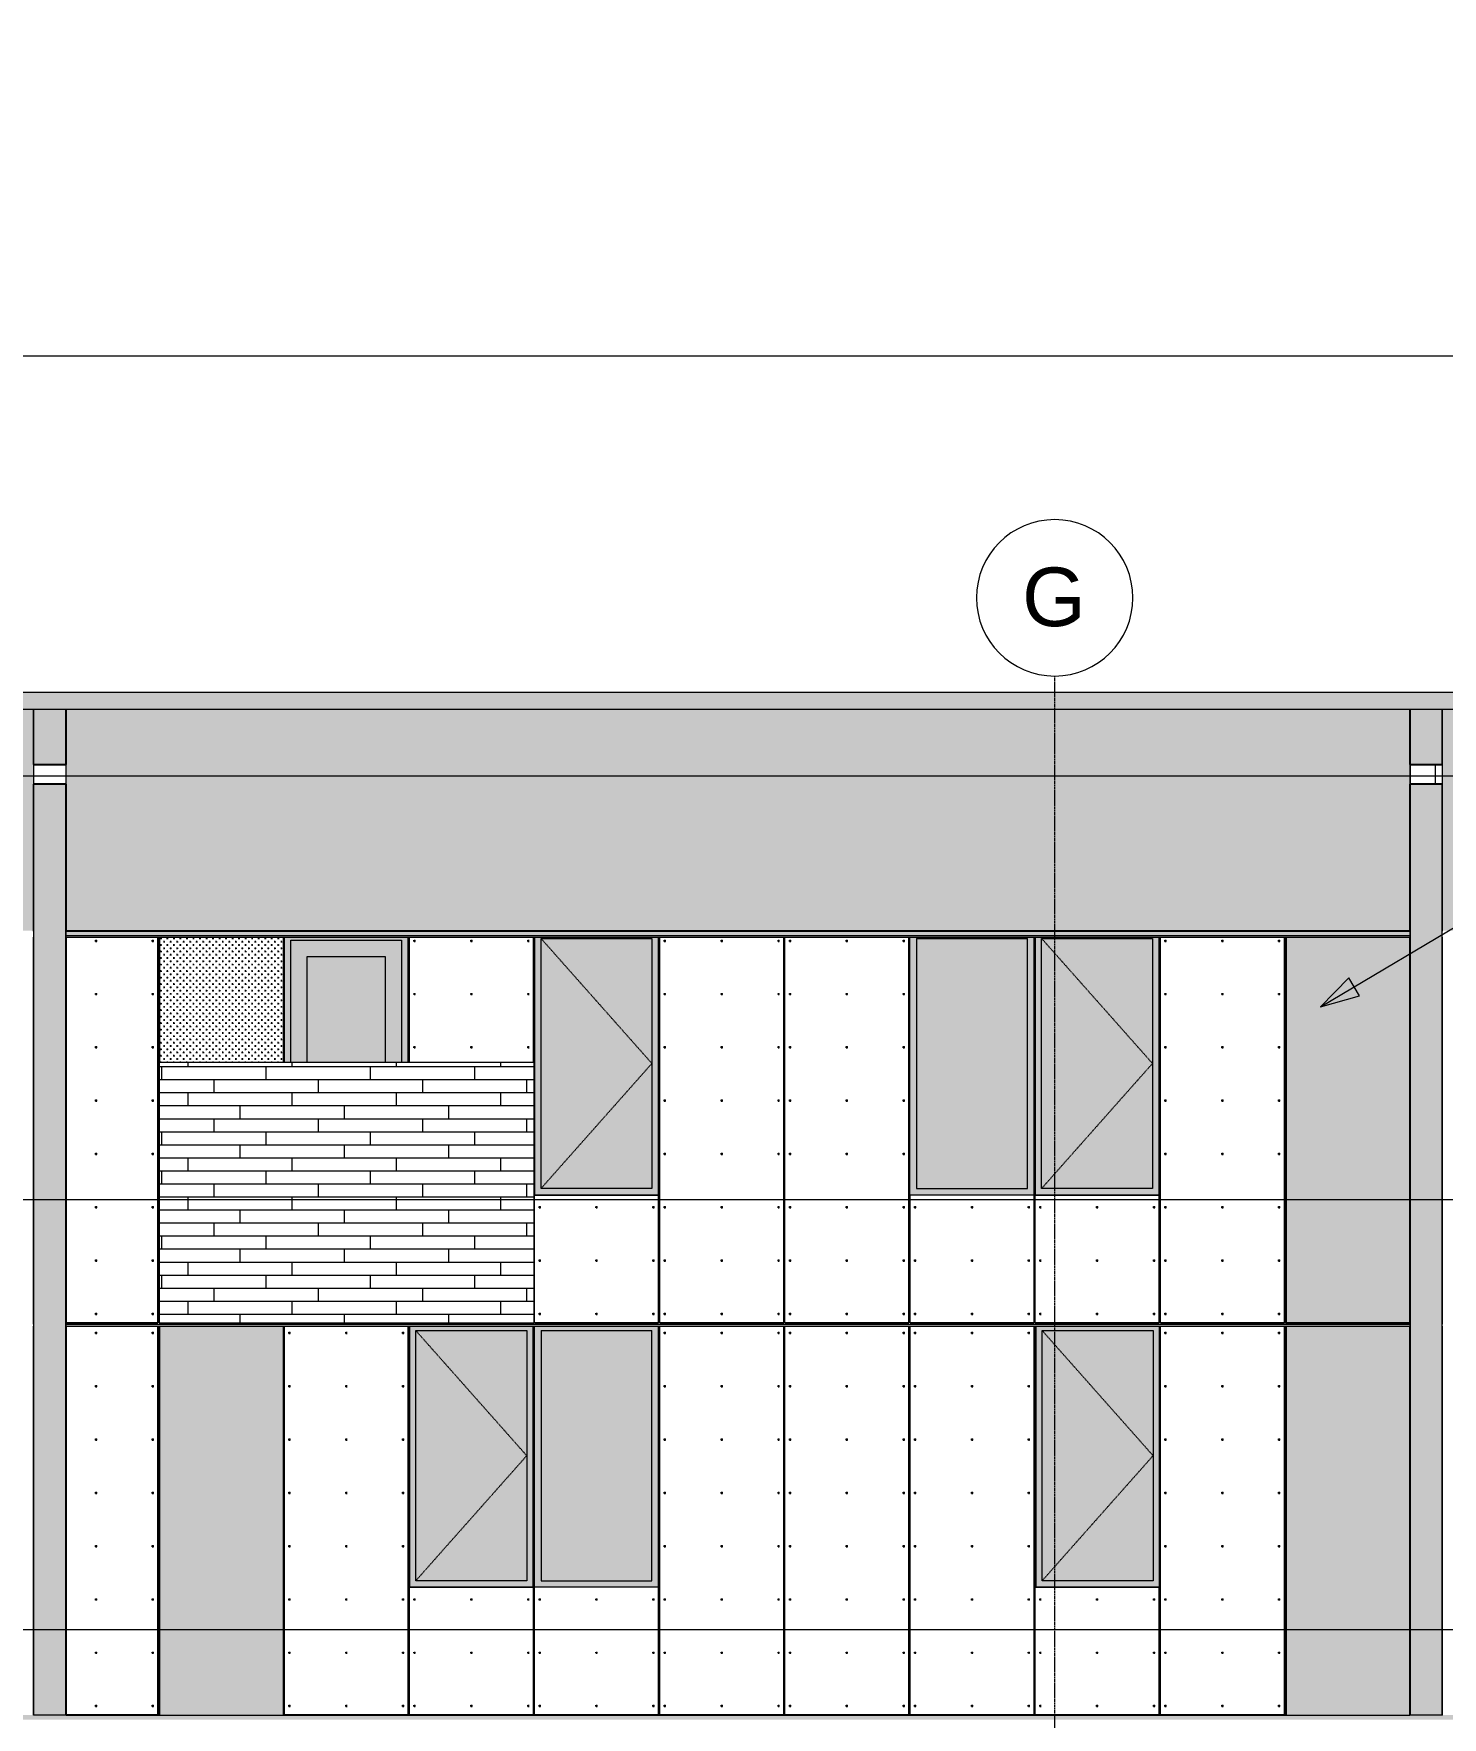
# Model space of a CAD drawing. Header units: inches. Extents: x 1750 to 8392, y -264 to 660.
# Drawn here: x 6224 to 6657, y 109 to 626 of the extents above; entities that cross this region are included whole.
import ezdxf

# ---------------------------------------------------------------- set-up
doc = ezdxf.new("R2010")
doc.units = ezdxf.units.IN
doc.header["$MEASUREMENT"] = 0
for name, pattern in [('Aligning Line 1_8_', [0.25, 0.125, -0.125]), ('Dash', [0.25, 0.125, -0.125]), ('Grid Line 1_2_', [0.875, 0.5, -0.125, 0.125, -0.125])]:
    doc.linetypes.add(name, pattern=pattern)
for name, color, linetype, lineweight in [('0-4', 50, 'Continuous', 5), ('A-CLNG-1', 13, 'Continuous', 5), ('A-CLNG-2', 13, 'Continuous', 9), ('A-FLOR-LEVL-1', 51, 'Grid Line 1_2_', 9), ('A-GENM', 5, 'Continuous', 9), ('A-GLAZ-1', 151, 'Continuous', 9), ('A-GLAZ-HDLN', 1, 'Dash', 13), ('A-ROOF-1', 132, 'Continuous', 9), ('A-WALL-2', 113, 'Continuous', 9), ('A-WALL-PATT-1', 111, 'Continuous', 9), ('G-ANNO-SYMB', 111, 'Aligning Line 1_8_', 9), ('G-ANNO-SYMB-1', 147, 'Aligning Line 1_8_', 9), ('G-ANNO-TEXT', 231, 'Continuous', 9), ('S-GRID-1', 1, 'Grid Line 1_2_', 9), ('S-GRID-IDEN', 1, 'Continuous', 9)]:
    doc.layers.add(name, color=color, linetype=linetype, lineweight=lineweight)
doc.styles.add('Arial_1', font='arial.ttf', dxfattribs={"height": 18})
pattern_1 = [(0, (6375.7646, 268.8), (0, 4), []), (90, (6375.765, 268.8), (-8, 8), [4, -28]), (90, (6391.765, 272.8), (-8, 8), [4, -28])]

# ---------------------------------------------------------------- blocks, each defined once
blk = doc.blocks.new('CTR - 1st Phase - Common Walls_rvt-2-BUILDING ELEVATION - NORTH')
at = {"layer": 'A-FLOR-LEVL-1'}
for p, q in [((-12376.81, 398), (-9659.78, 398)), ((-12376.81, 268), (-9659.78, 268)), ((-12376.81, 136), (-9659.78, 136))]:
    blk.add_line(p, q, dxfattribs=at)
at = {"layer": 'G-ANNO-SYMB-1'}
for p in [(-12280.07, 526.95), (-12280.04, 526.95)]:
    blk.add_line(p, (-9756.5, 526.95), dxfattribs=at)
blk = doc.blocks.new('CTR - 1st Phase -Stairs _ Elevators_rvt-2-BUILDING ELEVATION - NORTH')
at = {"layer": 'A-FLOR-LEVL-1'}
for p, q in [((-12376.81, 398), (-9659.78, 398)), ((-12376.81, 268), (-9659.78, 268)), ((-12376.81, 136), (-9659.78, 136))]:
    blk.add_line(p, q, dxfattribs=at)
at = {"layer": 'G-ANNO-SYMB-1'}
blk.add_line((-12280.07, 526.95), (-9756.5, 526.95), dxfattribs=at)
blk = doc.blocks.new('Basic Wall _ EXT - FIBER CEMENT - LARGE - ___-2505168-BUILDING ELEVATION - NORTH')
at = {"layer": 'A-WALL-2'}
blk.add_hatch(color=256, dxfattribs=at).paths.add_polyline_path([(-10702.84, 229.15), (-10358.19, 229.15), (-10358.19, 229.73), (-10770.53, 229.72), (-10770.53, 229.15), (-10703.52, 229.15)], flags=0)
for p, q in [((-10770.53, 229.15), (-10770.53, 229.73)), ((-10770.53, 229.73), (-10358.19, 229.73)), ((-10770.53, 229.15), (-10358.19, 229.15)), ((-10358.19, 229.73), (-10358.19, 229.15))]:
    blk.add_line(p, q, dxfattribs=at)
blk = doc.blocks.new('Basic Wall _ EXT - FIBER CEMENT - LARGE - ___-2162461-BUILDING ELEVATION - NORTH')
at = {"layer": 'A-WALL-2'}
for points in [[(-10770.21, 349.02), (-10358.19, 349.02), (-10358.19, 350.35), (-10770.53, 350.35), (-10770.53, 349.02)], [(-10358.19, 348.68), (-10358.19, 348.68), (-10358.19, 349.02), (-10770.53, 349.02), (-10770.53, 348.68), (-10358.8, 348.68)], [(-10770.1, 348.55), (-10358.19, 348.59), (-10358.19, 348.68), (-10770.53, 348.64), (-10770.53, 348.55)]]:
    blk.add_hatch(color=256, dxfattribs=at).paths.add_polyline_path(points, flags=0)
for p, q in [((-10770.53, 349.02), (-10770.53, 350.35)), ((-10770.53, 350.35), (-10358.19, 350.35)), ((-10770.53, 348.68), (-10770.53, 349.02)), ((-10770.53, 349.02), (-10358.19, 349.02)), ((-10770.53, 348.55), (-10770.53, 348.68)), ((-10770.53, 348.53), (-10770.53, 348.55)), ((-10770.53, 348.51), (-10770.53, 348.53)), ((-10770.53, 348.51), (-10358.19, 348.51)), ((-10358.19, 350.35), (-10358.19, 349.02)), ((-10358.19, 349.02), (-10358.19, 348.68)), ((-10358.19, 348.68), (-10358.19, 348.55)), ((-10358.19, 348.55), (-10358.19, 348.53)), ((-10358.19, 348.53), (-10358.19, 348.51))]:
    blk.add_line(p, q, dxfattribs=at)
blk = doc.blocks.new('Basic Wall _ EXT - FIBER CEMENT - SMALL - ___-2145935-BUILDING ELEVATION - NORTH')
at = {"layer": 'A-WALL-2'}
blk.add_hatch(color=256, dxfattribs=at).paths.add_polyline_path([(-12112.49, 418.54), (-9973.63, 418.54), (-9973.63, 423.66), (-12125.15, 423.66), (-12125.15, 418.54), (-12117.42, 418.54)], flags=0)
for p, q in [((-12125.15, 423.66), (-9973.63, 423.66)), ((-12125.15, 418.54), (-9973.63, 418.54))]:
    blk.add_line(p, q, dxfattribs=at)
blk = doc.blocks.new('_THE_ WINDOW _ DOOR - Door - 3rd floors-2480467-BUILDING ELEVATION - NORTH')
at = {"layer": 'A-GLAZ-1'}
for points in [[(-10703.6, 310), (-10701.6, 310), (-10701.6, 347.62), (-10667.58, 347.62), (-10667.58, 310), (-10665.58, 310), (-10665.58, 348.51), (-10703.6, 348.51), (-10703.6, 343.62)], [(-10699.02, 310), (-10696.6, 310), (-10696.6, 342.62), (-10672.58, 342.62), (-10672.58, 310), (-10667.58, 310), (-10667.58, 347.62), (-10701.6, 347.62), (-10701.6, 310)], [(-10672.58, 310), (-10672.58, 342.62), (-10696.6, 342.62), (-10696.6, 310)]]:
    blk.add_hatch(color=256, dxfattribs=at).paths.add_polyline_path(points, flags=0)
for p, q in [((-10703.6, 348.52), (-10703.6, 310)), ((-10701.6, 310), (-10701.6, 347.62)), ((-10701.6, 347.62), (-10667.58, 347.62)), ((-10667.58, 347.62), (-10667.58, 310)), ((-10665.58, 310), (-10665.58, 348.52)), ((-10696.6, 310), (-10696.6, 342.62)), ((-10696.6, 342.62), (-10672.58, 342.62)), ((-10672.58, 342.62), (-10672.58, 310))]:
    blk.add_line(p, q, dxfattribs=at)
blk = doc.blocks.new('Perforated Panel at Magic-Pak - hvac panel - 3rd floor-2505075-BUILDING ELEVATION - NORTH')
at = {"layer": 'A-GLAZ-1'}
h = blk.add_hatch(dxfattribs=at)
h.set_pattern_fill('FP_48', color=256, style=0, pattern_type=2)
h.set_pattern_definition([(0, (-10377.202, 290.125), (1, 1), [0.5, -1.5]), (90, (-10376.952, 289.875), (-1, 1), [0.5, -1.5])])
h.paths.add_polyline_path([(-10387.39, 230.12), (-10358.19, 230.12), (-10358.19, 348.51), (-10396.21, 348.51), (-10396.21, 230.12)], flags=0)
for p, q in [((-10396.21, 348.52), (-10396.21, 230.12)), ((-10358.19, 230.12), (-10358.19, 348.52)), ((-10396.21, 230.12), (-10358.19, 230.12))]:
    blk.add_line(p, q, dxfattribs=at)
blk = doc.blocks.new('_THE_ WINDOW _ DOOR - Window - 3rd Floor-V29-BUILDING ELEVATION - NORTH')
at = {"layer": 'A-GLAZ-1'}
h = blk.add_hatch(color=256, dxfattribs=at)
h.paths.add_polyline_path([(-11394.8, 269.37), (-11356.78, 269.37), (-11356.78, 348.51), (-11394.8, 348.51), (-11394.8, 274.85)], flags=0)
h.paths.add_polyline_path([(-11358.78, 271.37), (-11392.8, 271.37), (-11392.8, 348.12), (-11358.78, 348.12), (-11358.78, 274.85)], flags=0)
blk.add_hatch(color=256, dxfattribs=at).paths.add_polyline_path([(-11392.8, 271.37), (-11358.78, 271.37), (-11358.78, 348.12), (-11392.8, 348.12), (-11392.8, 274.85)], flags=0)
for p, q in [((-11394.8, 348.52), (-11394.8, 269.37)), ((-11392.8, 271.37), (-11392.8, 348.12)), ((-11392.8, 348.12), (-11358.78, 348.12)), ((-11358.78, 348.12), (-11358.78, 271.37)), ((-11356.78, 269.37), (-11356.78, 348.52)), ((-11394.8, 269.37), (-11356.78, 269.37)), ((-11358.78, 271.37), (-11392.8, 271.37))]:
    blk.add_line(p, q, dxfattribs=at)
at = {"layer": 'A-GLAZ-HDLN'}
for p, q in [((-11358.78, 309.75), (-11392.8, 348.12)), ((-11392.8, 271.37), (-11358.78, 309.75))]:
    blk.add_line(p, q, dxfattribs=at)
blk = doc.blocks.new('Perforated Panel at Magic-Pak - hvac panel - 2nd floor-2505076-BUILDING ELEVATION - NORTH')
at = {"layer": 'A-GLAZ-1'}
h = blk.add_hatch(dxfattribs=at)
h.set_pattern_fill('FP_49', color=256, style=0, pattern_type=2)
h.set_pattern_definition([(0, (-11721.389, 169.75), (1, 1), [0.5, -1.5]), (90, (-11721.139, 169.5), (-1, 1), [0.5, -1.5])])
h.paths.add_polyline_path([(-11702.38, 109.75), (-11702.38, 229.15), (-11740.4, 229.15), (-11740.4, 109.75), (-11728.04, 109.75)], flags=0)
for p, q in [((-11740.4, 229.15), (-11740.4, 109.75)), ((-11702.38, 109.75), (-11702.38, 229.15)), ((-11740.4, 109.75), (-11702.38, 109.75))]:
    blk.add_line(p, q, dxfattribs=at)
blk = doc.blocks.new('_THE_ WINDOW _ DOOR - Window - 3rd Floor - Fixed-V34-BUILDING ELEVATION - NORTH')
at = {"layer": 'A-GLAZ-1'}
h = blk.add_hatch(color=256, dxfattribs=at)
h.paths.add_polyline_path([(-10509.6, 269.37), (-10473.58, 269.37), (-10473.58, 348.51), (-10511.6, 348.51), (-10511.6, 269.37)], flags=0)
h.paths.add_polyline_path([(-10475.58, 271.37), (-10509.6, 271.37), (-10509.6, 348.12), (-10475.58, 348.12), (-10475.58, 274.85)], flags=0)
blk.add_hatch(color=256, dxfattribs=at).paths.add_polyline_path([(-10507.71, 271.37), (-10475.58, 271.37), (-10475.58, 348.12), (-10509.6, 348.12), (-10509.6, 271.37)], flags=0)
for p, q in [((-10511.6, 269.37), (-10511.6, 348.53)), ((-10509.6, 348.12), (-10509.6, 271.37)), ((-10509.6, 348.12), (-10475.58, 348.12)), ((-10475.58, 271.37), (-10475.58, 348.12)), ((-10473.58, 348.52), (-10473.58, 269.37)), ((-10473.58, 269.37), (-10511.6, 269.37)), ((-10509.6, 271.37), (-10475.58, 271.37))]:
    blk.add_line(p, q, dxfattribs=at)
blk = doc.blocks.new('_THE_ WINDOW _ DOOR - Window - 2nd Floor - Fixed-2480469-BUILDING ELEVATION - NORTH')
at = {"layer": 'A-GLAZ-1'}
h = blk.add_hatch(color=256, dxfattribs=at)
h.paths.add_polyline_path([(-12086, 149), (-12047.98, 149), (-12047.98, 229.15), (-12086, 229.15), (-12086, 160.23)], flags=0)
h.paths.add_polyline_path([(-12049.98, 151), (-12084, 151), (-12084, 227.75), (-12049.98, 227.75), (-12049.98, 154.49)], flags=0)
blk.add_hatch(color=256, dxfattribs=at).paths.add_polyline_path([(-12082.92, 151), (-12049.98, 151), (-12049.98, 227.75), (-12084, 227.75), (-12084, 151)], flags=0)
for p, q in [((-12086, 149), (-12086, 229.15)), ((-12084, 227.75), (-12084, 151)), ((-12084, 227.75), (-12049.98, 227.75)), ((-12049.98, 151), (-12049.98, 227.75)), ((-12047.98, 229.15), (-12047.98, 149)), ((-12084, 151), (-12049.98, 151)), ((-12047.98, 149), (-12086, 149))]:
    blk.add_line(p, q, dxfattribs=at)
blk = doc.blocks.new('_THE_ WINDOW _ DOOR - Window - 2nd Floor-2480464-BUILDING ELEVATION - NORTH')
at = {"layer": 'A-GLAZ-1'}
h = blk.add_hatch(color=256, dxfattribs=at)
h.paths.add_polyline_path([(-11817.01, 149), (-11778.99, 149), (-11778.99, 229.15), (-11817.01, 229.15), (-11817.01, 154.49)], flags=0)
h.paths.add_polyline_path([(-11806.9, 151), (-11815.01, 151), (-11815.01, 227.75), (-11780.99, 227.75), (-11780.99, 151), (-11797.04, 151)], flags=0)
blk.add_hatch(color=256, dxfattribs=at).paths.add_polyline_path([(-11815.01, 151), (-11780.99, 151.03), (-11780.99, 227.75), (-11815.01, 227.75), (-11815.01, 154.49)], flags=0)
for p, q in [((-11817.01, 229.15), (-11817.01, 149)), ((-11815.01, 151), (-11815.01, 227.75)), ((-11815.01, 227.75), (-11780.99, 227.75)), ((-11780.99, 227.75), (-11780.99, 151)), ((-11778.99, 149), (-11778.99, 229.15)), ((-11780.99, 151), (-11815.01, 151)), ((-11817.01, 149), (-11778.99, 149))]:
    blk.add_line(p, q, dxfattribs=at)
at = {"layer": 'A-GLAZ-HDLN'}
for p, q in [((-11780.99, 189.37), (-11815.01, 227.75)), ((-11815.01, 151), (-11780.99, 189.37))]:
    blk.add_line(p, q, dxfattribs=at)
blk = doc.blocks.new('_THE_ WINDOW _ DOOR - Window - 3rd Floor-V33-BUILDING ELEVATION - NORTH')
at = {"layer": 'A-GLAZ-1'}
h = blk.add_hatch(color=256, dxfattribs=at)
h.paths.add_polyline_path([(-11932.21, 269.37), (-11894.19, 269.37), (-11894.19, 348.51), (-11932.21, 348.51), (-11932.21, 274.85)], flags=0)
h.paths.add_polyline_path([(-11896.19, 271.37), (-11930.21, 271.37), (-11930.21, 348.12), (-11896.19, 348.12), (-11896.19, 274.85)], flags=0)
blk.add_hatch(color=256, dxfattribs=at).paths.add_polyline_path([(-11930.21, 271.37), (-11896.19, 271.37), (-11896.19, 348.12), (-11930.21, 348.12), (-11930.21, 274.85)], flags=0)
for p, q in [((-11932.21, 348.53), (-11932.21, 269.37)), ((-11930.21, 271.37), (-11930.21, 348.12)), ((-11930.21, 348.12), (-11896.19, 348.12)), ((-11896.19, 348.12), (-11896.19, 271.37)), ((-11894.19, 269.37), (-11894.19, 348.53)), ((-11932.21, 269.37), (-11894.19, 269.37)), ((-11896.19, 271.37), (-11930.21, 271.37))]:
    blk.add_line(p, q, dxfattribs=at)
at = {"layer": 'A-GLAZ-HDLN'}
for p, q in [((-11896.19, 309.75), (-11930.21, 348.12)), ((-11930.21, 271.37), (-11896.19, 309.75))]:
    blk.add_line(p, q, dxfattribs=at)
blk = doc.blocks.new('Perforated Panel at Magic-Pak - hvac panel - 3rd floor-V45-BUILDING ELEVATION - NORTH')
at = {"layer": 'A-GLAZ-1'}
h = blk.add_hatch(dxfattribs=at)
h.set_pattern_fill('FP_68', color=256, style=0, pattern_type=2)
h.set_pattern_definition([(0, (-10722.802, 290.125), (1, 1), [0.5, -1.5]), (90, (-10722.552, 289.875), (-1, 1), [0.5, -1.5])])
h.paths.add_polyline_path([(-10741.81, 310), (-10703.79, 310), (-10703.79, 348.51), (-10741.81, 348.51), (-10741.81, 343.62)], flags=0)
for p, q in [((-10741.81, 348.52), (-10741.81, 310)), ((-10703.79, 310), (-10703.79, 348.52))]:
    blk.add_line(p, q, dxfattribs=at)
blk = doc.blocks.new('Family1 - SCUPPER-2154893-BUILDING ELEVATION - NORTH')
at = {"layer": 'A-GENM'}
for points in [[(-11673.98, 401.5), (-11673.85, 401.5), (-11673.85, 418.54), (-11673.98, 418.54), (-11673.98, 402.6)], [(-11664.1, 401.5), (-11664.1, 418.54), (-11673.85, 418.54), (-11673.85, 401.5)], [(-11663.98, 401.5), (-11663.98, 418.54), (-11664.1, 418.54), (-11664.1, 401.5)], [(-11673.85, 109.75), (-11673.85, 395.5), (-11673.98, 395.5), (-11673.98, 109.75)], [(-11673.85, 109.87), (-11664.1, 109.88), (-11664.1, 395.5), (-11673.85, 395.5), (-11673.85, 110)], [(-11664.1, 109.75), (-11663.98, 109.76), (-11663.98, 395.5), (-11664.1, 395.5), (-11664.1, 109.76)]]:
    blk.add_hatch(color=256, dxfattribs=at).paths.add_polyline_path(points, flags=0)
h = blk.add_hatch(color=256, dxfattribs=at)
h.paths.add_polyline_path([(-11664.1, 395.5), (-11663.98, 395.5), (-11663.98, 401.5), (-11673.98, 401.5), (-11673.98, 395.5), (-11673.85, 395.5)], flags=0)
h.paths.add_polyline_path([(-11673.85, 395.62), (-11673.85, 401.37), (-11664.1, 401.37), (-11664.1, 395.62)], flags=0)
for p, q in [((-11673.98, 401.5), (-11673.98, 418.54)), ((-11673.85, 401.5), (-11673.85, 418.54)), ((-11664.1, 401.5), (-11664.1, 418.54)), ((-11663.98, 401.5), (-11663.98, 418.54)), ((-11663.98, 401.5), (-11673.98, 401.5)), ((-11673.98, 401.5), (-11673.98, 395.5)), ((-11673.85, 395.62), (-11673.85, 401.37)), ((-11673.85, 401.37), (-11664.1, 401.37)), ((-11664.1, 401.37), (-11664.1, 395.62)), ((-11663.98, 395.5), (-11663.98, 401.5)), ((-11673.98, 350.35), (-11673.98, 395.5)), ((-11673.98, 395.5), (-11663.98, 395.5)), ((-11664.1, 395.62), (-11673.85, 395.62)), ((-11673.85, 109.75), (-11673.85, 395.5)), ((-11664.1, 109.75), (-11664.1, 395.5)), ((-11663.98, 350.35), (-11663.98, 395.5)), ((-11673.98, 229.73), (-11673.98, 348.52)), ((-11663.98, 229.73), (-11663.98, 348.52)), ((-11673.98, 109.75), (-11673.98, 229.15)), ((-11663.98, 109.75), (-11663.98, 229.15)), ((-11673.85, 109.75), (-11673.98, 109.75)), ((-11663.98, 109.75), (-11664.1, 109.75))]:
    blk.add_line(p, q, dxfattribs=at)
blk = doc.blocks.new('Grid - Grid Head - Circle-50561-BUILDING ELEVATION - NORTH')
at = {"layer": 'S-GRID-IDEN'}
for start, end in [(0, 180), (180, 360)]:
    blk.add_arc((-11847.19, 475.86), 24, start, end, dxfattribs=at)

msp = doc.modelspace()

# ---------------------------------------------------------------- hatches: boundary and pattern name
at = {"layer": 'A-CLNG-1'}
msp.add_hatch(color=256, dxfattribs=at).paths.add_polyline_path([(7011.7967, 108.375), (7024.4392, 108.375), (7024.4392, 109.75), (6656.5642, 109.75), (6656.5642, 109.875), (6646.8142, 109.875), (6646.8142, 109.75), (6646.6892, 109.75), (6646.6884, 109.75), (6234.2267, 109.75), (6234.2267, 109.875), (6224.4767, 109.8527), (6224.4767, 109.75), (5916.7767, 109.75), (5916.7767, 109.875), (5907.0267, 109.8321), (5907.0267, 109.75), (5571.2392, 109.75), (5571.2392, 108.375), (6995.7892, 108.375)], flags=0)
at = {"layer": 'A-WALL-PATT-1'}
h = msp.add_hatch(dxfattribs=at)
h.set_pattern_fill('FP_39', color=256, style=0, pattern_type=2)
h.set_pattern_definition([(0, (7032.27, -119.146), (-38.4, 76.8), [0.392, -38.007]), (0, (7032.27, -118.754), (-38.4, 76.8), [0.392, -38.007]), (0, (7032.27, -109.546), (-38.4, 76.8), [0.392, -38.007]), (0, (7032.27, -109.154), (-38.4, 76.8), [0.392, -38.007]), (0, (7032.27, -99.946), (-38.4, 76.8), [0.392, -38.007]), (0, (7032.27, -99.554), (-38.4, 76.8), [0.392, -38.007]), (0, (7032.27, -90.346), (-38.4, 76.8), [0.392, -38.007]), (0, (7032.27, -89.954), (-38.4, 76.8), [0.392, -38.007]), (0, (7032.27, -80.746), (-38.4, 76.8), [0.392, -38.007]), (0, (7032.27, -80.354), (-38.4, 76.8), [0.392, -38.007]), (0, (7032.27, -71.146), (-38.4, 76.8), [0.392, -38.007]), (0, (7032.27, -70.754), (-38.4, 76.8), [0.392, -38.007]), (0, (7032.27, -61.546), (-38.4, 76.8), [0.392, -38.007]), (0, (7032.27, -61.154), (-38.4, 76.8), [0.392, -38.007]), (0, (7032.27, -51.946), (-38.4, 76.8), [0.392, -38.007]), (0, (7032.27, -51.554), (-38.4, 76.8), [0.392, -38.007]), (0, (7067.17, -119.146), (-38.4, 76.8), [0.392, -38.007]), (0, (7067.17, -118.754), (-38.4, 76.8), [0.392, -38.007]), (0, (7067.17, -109.546), (-38.4, 76.8), [0.392, -38.007]), (0, (7067.17, -109.154), (-38.4, 76.8), [0.392, -38.007]), (0, (7067.17, -99.946), (-38.4, 76.8), [0.392, -38.007]), (0, (7067.17, -99.554), (-38.4, 76.8), [0.392, -38.007]), (0, (7067.17, -90.346), (-38.4, 76.8), [0.392, -38.007]), (0, (7067.17, -89.954), (-38.4, 76.8), [0.392, -38.007]), (0, (7067.17, -80.746), (-38.4, 76.8), [0.392, -38.007]), (0, (7067.17, -80.354), (-38.4, 76.8), [0.392, -38.007]), (0, (7067.17, -71.146), (-38.4, 76.8), [0.392, -38.007]), (0, (7067.17, -70.754), (-38.4, 76.8), [0.392, -38.007]), (0, (7067.17, -61.546), (-38.4, 76.8), [0.392, -38.007]), (0, (7067.17, -61.154), (-38.4, 76.8), [0.392, -38.007]), (0, (7067.17, -51.946), (-38.4, 76.8), [0.392, -38.007]), (0, (7067.17, -51.554), (-38.4, 76.8), [0.392, -38.007]), (90, (7030.527, -123.75), (-38.4, 2e-15), [76.8, 0, 0, 0]), (90, (7030.9, -123.75), (-38.4, 2e-15), [76.8, 0, 0, 0]), (90, (7032.268, -119.146), (-38.4, 2e-15), [0.392, -76.407]), (90, (7032.268, -109.546), (-38.4, 2e-15), [0.392, -76.407]), (90, (7032.268, -99.946), (-38.4, 2e-15), [0.392, -76.407]), (90, (7032.268, -90.346), (-38.4, 2e-15), [0.392, -76.407]), (90, (7032.268, -80.746), (-38.4, 2e-15), [0.392, -76.407]), (90, (7032.268, -71.146), (-38.4, 2e-15), [0.392, -76.407]), (90, (7032.268, -61.546), (-38.4, 2e-15), [0.392, -76.407]), (90, (7032.268, -51.946), (-38.4, 2e-15), [0.392, -76.407]), (90, (7032.66, -119.146), (-38.4, 2e-15), [0.392, -76.407]), (90, (7032.66, -109.546), (-38.4, 2e-15), [0.392, -76.407]), (90, (7032.66, -99.946), (-38.4, 2e-15), [0.392, -76.407]), (90, (7032.66, -90.346), (-38.4, 2e-15), [0.392, -76.407]), (90, (7032.66, -80.746), (-38.4, 2e-15), [0.392, -76.407]), (90, (7032.66, -71.146), (-38.4, 2e-15), [0.392, -76.407]), (90, (7032.66, -61.546), (-38.4, 2e-15), [0.392, -76.407]), (90, (7032.66, -51.946), (-38.4, 2e-15), [0.392, -76.407]), (90, (7067.168, -119.146), (-38.4, 2e-15), [0.392, -76.407]), (90, (7067.168, -109.546), (-38.4, 2e-15), [0.392, -76.407]), (90, (7067.168, -99.946), (-38.4, 2e-15), [0.392, -76.407]), (90, (7067.168, -90.346), (-38.4, 2e-15), [0.392, -76.407]), (90, (7067.168, -80.746), (-38.4, 2e-15), [0.392, -76.407]), (90, (7067.168, -71.146), (-38.4, 2e-15), [0.392, -76.407]), (90, (7067.168, -61.546), (-38.4, 2e-15), [0.392, -76.407]), (90, (7067.168, -51.946), (-38.4, 2e-15), [0.392, -76.407]), (90, (7067.56, -119.146), (-38.4, 2e-15), [0.392, -76.407]), (90, (7067.56, -109.546), (-38.4, 2e-15), [0.392, -76.407]), (90, (7067.56, -99.946), (-38.4, 2e-15), [0.392, -76.407]), (90, (7067.56, -90.346), (-38.4, 2e-15), [0.392, -76.407]), (90, (7067.56, -80.746), (-38.4, 2e-15), [0.392, -76.407]), (90, (7067.56, -71.146), (-38.4, 2e-15), [0.392, -76.407]), (90, (7067.56, -61.546), (-38.4, 2e-15), [0.392, -76.407]), (90, (7067.56, -51.946), (-38.4, 2e-15), [0.392, -76.407]), (180, (7068.93, -123.75), (-38.4, 76.8), [38.025, -0.375]), (180, (7068.93, -114.15), (-38.4, 76.8), [38.025, -0.375]), (180, (7068.93, -104.55), (-38.4, 76.8), [38.025, -0.375]), (180, (7068.93, -94.95), (-38.4, 76.8), [38.025, -0.375]), (180, (7068.93, -85.35), (-38.4, 76.8), [38.025, -0.375]), (180, (7068.93, -75.75), (-38.4, 76.8), [38.025, -0.375]), (180, (7068.93, -66.15), (-38.4, 76.8), [38.025, -0.375]), (180, (7068.93, -56.55), (-38.4, 76.8), [38.025, -0.375])])
h.paths.add_polyline_path([(4895.1642, 350.5), (5330.9017, 350.5), (5330.9017, 418.5388), (4895.1642, 418.5388), (4895.1642, 355.0791)], flags=0)
h.paths.add_polyline_path([(6538.6262, 350.5), (6646.6892, 350.5), (6646.6892, 418.5388), (6234.3517, 418.5388), (6234.3517, 350.5), (6499.1953, 350.5)], flags=0)
h.paths.add_polyline_path([(7024.6892, 350.5), (7024.6892, 418.5388), (6656.6892, 418.5388), (6656.6892, 350.5), (7011.7967, 350.5)], flags=0)
h.paths.add_polyline_path([(5340.9017, 350.5), (5648.4767, 350.5), (5648.4767, 418.5388), (5340.9017, 418.5388), (5340.9017, 366.5411)], flags=0)
h.paths.add_polyline_path([(6224.3517, 350.5), (6224.3517, 418.5388), (5916.9017, 418.5388), (5916.9017, 350.5), (6223.1792, 350.5)], flags=0)
h.paths.add_polyline_path([(5658.4767, 350.5), (5906.9017, 350.5), (5906.9017, 418.5388), (5658.4767, 418.5388), (5658.4767, 366.5411)], flags=0)
h = msp.add_hatch(dxfattribs=at)
h.set_pattern_fill('FP_41', color=256, style=0, pattern_type=2)
h.set_pattern_definition([(0, (6993.84, 112.3), (-38.4, 120.375), [0.392, -38.007]), (0, (6993.84, 112.7), (-38.4, 120.375), [0.392, -38.007]), (0, (6993.84, 128.66), (-38.4, 120.375), [0.392, -38.007]), (0, (6993.84, 129.05), (-38.4, 120.375), [0.392, -38.007]), (0, (6993.84, 145.02), (-38.4, 120.375), [0.392, -38.007]), (0, (6993.84, 145.41), (-38.4, 120.375), [0.392, -38.007]), (0, (6993.84, 161.38), (-38.4, 120.375), [0.392, -38.007]), (0, (6993.84, 161.77), (-38.4, 120.375), [0.392, -38.007]), (0, (6993.84, 177.73), (-38.4, 120.375), [0.392, -38.007]), (0, (6993.84, 178.12), (-38.4, 120.375), [0.392, -38.007]), (0, (6993.84, 194.09), (-38.4, 120.375), [0.392, -38.007]), (0, (6993.84, 194.48), (-38.4, 120.375), [0.392, -38.007]), (0, (6993.84, 210.45), (-38.4, 120.375), [0.392, -38.007]), (0, (6993.84, 210.84), (-38.4, 120.375), [0.392, -38.007]), (0, (6993.84, 226.8), (-38.4, 120.375), [0.392, -38.007]), (0, (6993.84, 227.2), (-38.4, 120.375), [0.392, -38.007]), (0, (7011.29, 112.3), (-38.4, 120.375), [0.392, -38.007]), (0, (7011.29, 112.7), (-38.4, 120.375), [0.392, -38.007]), (0, (7011.29, 128.66), (-38.4, 120.375), [0.392, -38.007]), (0, (7011.29, 129.05), (-38.4, 120.375), [0.392, -38.007]), (0, (7011.29, 145.02), (-38.4, 120.375), [0.392, -38.007]), (0, (7011.29, 145.41), (-38.4, 120.375), [0.392, -38.007]), (0, (7011.29, 161.38), (-38.4, 120.375), [0.392, -38.007]), (0, (7011.29, 161.77), (-38.4, 120.375), [0.392, -38.007]), (0, (7011.29, 177.73), (-38.4, 120.375), [0.392, -38.007]), (0, (7011.29, 178.12), (-38.4, 120.375), [0.392, -38.007]), (0, (7011.29, 194.09), (-38.4, 120.375), [0.392, -38.007]), (0, (7011.29, 194.48), (-38.4, 120.375), [0.392, -38.007]), (0, (7011.29, 210.45), (-38.4, 120.375), [0.392, -38.007]), (0, (7011.29, 210.84), (-38.4, 120.375), [0.392, -38.007]), (0, (7011.29, 226.8), (-38.4, 120.375), [0.392, -38.007]), (0, (7011.29, 227.2), (-38.4, 120.375), [0.392, -38.007]), (0, (7028.74, 112.3), (-38.4, 120.375), [0.392, -38.007]), (0, (7028.74, 112.7), (-38.4, 120.375), [0.392, -38.007]), (0, (7028.74, 128.66), (-38.4, 120.375), [0.392, -38.007]), (0, (7028.74, 129.05), (-38.4, 120.375), [0.392, -38.007]), (0, (7028.74, 145.02), (-38.4, 120.375), [0.392, -38.007]), (0, (7028.74, 145.41), (-38.4, 120.375), [0.392, -38.007]), (0, (7028.74, 161.38), (-38.4, 120.375), [0.392, -38.007]), (0, (7028.74, 161.77), (-38.4, 120.375), [0.392, -38.007]), (0, (7028.74, 177.73), (-38.4, 120.375), [0.392, -38.007]), (0, (7028.74, 178.12), (-38.4, 120.375), [0.392, -38.007]), (0, (7028.74, 194.09), (-38.4, 120.375), [0.392, -38.007]), (0, (7028.74, 194.48), (-38.4, 120.375), [0.392, -38.007]), (0, (7028.74, 210.45), (-38.4, 120.375), [0.392, -38.007]), (0, (7028.74, 210.84), (-38.4, 120.375), [0.392, -38.007]), (0, (7028.74, 226.8), (-38.4, 120.375), [0.392, -38.007]), (0, (7028.74, 227.2), (-38.4, 120.375), [0.392, -38.007]), (90, (6992.1, 109.75), (-38.4, 2e-15), [120, -0.375]), (90, (6992.477, 109.75), (-38.4, 2e-15), [120, -0.375]), (90, (6993.843, 112.304), (-38.4, 2e-15), [0.392, -119.982]), (90, (6993.843, 128.66), (-38.4, 2e-15), [0.392, -119.982]), (90, (6993.843, 145.018), (-38.4, 2e-15), [0.392, -119.982]), (90, (6993.843, 161.375), (-38.4, 2e-15), [0.392, -119.982]), (90, (6993.843, 177.732), (-38.4, 2e-15), [0.392, -119.982]), (90, (6993.843, 194.09), (-38.4, 2e-15), [0.392, -119.982]), (90, (6993.843, 210.447), (-38.4, 2e-15), [0.392, -119.982]), (90, (6993.843, 226.804), (-38.4, 2e-15), [0.392, -119.982]), (90, (6994.236, 112.304), (-38.4, 2e-15), [0.392, -119.982]), (90, (6994.236, 128.66), (-38.4, 2e-15), [0.392, -119.982]), (90, (6994.236, 145.018), (-38.4, 2e-15), [0.392, -119.982]), (90, (6994.236, 161.375), (-38.4, 2e-15), [0.392, -119.982]), (90, (6994.236, 177.732), (-38.4, 2e-15), [0.392, -119.982]), (90, (6994.236, 194.09), (-38.4, 2e-15), [0.392, -119.982]), (90, (6994.236, 210.447), (-38.4, 2e-15), [0.392, -119.982]), (90, (6994.236, 226.804), (-38.4, 2e-15), [0.392, -119.982]), (90, (7011.293, 112.304), (-38.4, 2e-15), [0.392, -119.982]), (90, (7011.293, 128.66), (-38.4, 2e-15), [0.392, -119.982]), (90, (7011.293, 145.018), (-38.4, 2e-15), [0.392, -119.982]), (90, (7011.293, 161.375), (-38.4, 2e-15), [0.392, -119.982]), (90, (7011.293, 177.732), (-38.4, 2e-15), [0.392, -119.982]), (90, (7011.293, 194.09), (-38.4, 2e-15), [0.392, -119.982]), (90, (7011.293, 210.447), (-38.4, 2e-15), [0.392, -119.982]), (90, (7011.293, 226.804), (-38.4, 2e-15), [0.392, -119.982]), (90, (7011.686, 112.304), (-38.4, 2e-15), [0.392, -119.982]), (90, (7011.686, 128.66), (-38.4, 2e-15), [0.392, -119.982]), (90, (7011.686, 145.018), (-38.4, 2e-15), [0.392, -119.982]), (90, (7011.686, 161.375), (-38.4, 2e-15), [0.392, -119.982]), (90, (7011.686, 177.732), (-38.4, 2e-15), [0.392, -119.982]), (90, (7011.686, 194.09), (-38.4, 2e-15), [0.392, -119.982]), (90, (7011.686, 210.447), (-38.4, 2e-15), [0.392, -119.982]), (90, (7011.686, 226.804), (-38.4, 2e-15), [0.392, -119.982]), (90, (7028.743, 112.304), (-38.4, 2e-15), [0.392, -119.982]), (90, (7028.743, 128.66), (-38.4, 2e-15), [0.392, -119.982]), (90, (7028.743, 145.018), (-38.4, 2e-15), [0.392, -119.982]), (90, (7028.743, 161.375), (-38.4, 2e-15), [0.392, -119.982]), (90, (7028.743, 177.732), (-38.4, 2e-15), [0.392, -119.982]), (90, (7028.743, 194.09), (-38.4, 2e-15), [0.392, -119.982]), (90, (7028.743, 210.447), (-38.4, 2e-15), [0.392, -119.982]), (90, (7028.743, 226.804), (-38.4, 2e-15), [0.392, -119.982]), (90, (7029.136, 112.304), (-38.4, 2e-15), [0.392, -119.982]), (90, (7029.136, 128.66), (-38.4, 2e-15), [0.392, -119.982]), (90, (7029.136, 145.018), (-38.4, 2e-15), [0.392, -119.982]), (90, (7029.136, 161.375), (-38.4, 2e-15), [0.392, -119.982]), (90, (7029.136, 177.732), (-38.4, 2e-15), [0.392, -119.982]), (90, (7029.136, 194.09), (-38.4, 2e-15), [0.392, -119.982]), (90, (7029.136, 210.447), (-38.4, 2e-15), [0.392, -119.982]), (90, (7029.136, 226.804), (-38.4, 2e-15), [0.392, -119.982]), (180, (7030.5, 109.38), (-38.4, 120.375), [38.025, -0.375]), (180, (7030.5, 109.75), (-38.4, 120.375), [38.025, -0.375])])
h.paths.add_polyline_path([(6234.3517, 109.75), (6263.065, 109.75), (6263.065, 229.1487), (6234.3517, 229.1487), (6234.3517, 114.3771)], flags=0)
h.paths.add_polyline_path([(6301.0884, 109.75), (6608.665, 109.75), (6608.665, 229.1487), (6569.8892, 229.1487), (6569.8892, 149), (6531.8642, 149), (6531.8642, 229.1487), (6416.1017, 229.1487), (6416.1017, 149), (6378.0767, 149), (6378.0767, 229.1487), (6377.7017, 229.1487), (6377.7017, 149), (6339.6767, 149), (6339.6767, 229.1487), (6301.0884, 229.1487), (6301.0884, 114.3771)], flags=0)
h.paths.add_polyline_path([(6617.4879, 229.7542), (6646.6892, 229.7542), (6646.6884, 230.125), (6608.665, 230.125), (6608.665, 348.5081), (6569.7017, 348.5081), (6569.7017, 269.375), (6531.6767, 269.375), (6531.6767, 348.5081), (6531.3017, 348.5081), (6531.3017, 269.375), (6493.2767, 269.375), (6493.2767, 348.5081), (6416.1017, 348.5081), (6416.1017, 269.375), (6378.0767, 269.375), (6378.0767, 348.5081), (6339.3017, 348.5081), (6339.3017, 310), (6377.8892, 310), (6377.8892, 230.125), (6263.0642, 230.1283), (6263.065, 348.5081), (6234.3517, 348.5081), (6234.3517, 229.7542), (6609.0869, 229.7542)], flags=0)
h.paths.add_polyline_path([(6301.0884, 310), (6301.2767, 310), (6301.2767, 348.5081), (6301.0884, 348.5081), (6301.0884, 343.6171)], flags=0)
h.paths.add_polyline_path([(6606.915, 350.3792), (6646.6892, 350.3792), (6646.6884, 350.5), (6234.3517, 350.5), (6234.3517, 350.3792), (6597.2539, 350.3792)], flags=0)
h = msp.add_hatch(dxfattribs=at)
h.set_pattern_fill('FP_52', color=256, style=0, pattern_type=2)
h.set_pattern_definition(pattern_1)
h.paths.add_polyline_path([(6263.065, 230.125), (6267.3142, 230.125), (6267.3142, 310), (6263.0642, 310), (6263.0642, 230.125)], flags=0)
h = msp.add_hatch(dxfattribs=at)
h.set_pattern_fill('FP_52', color=256, style=0, pattern_type=2)
h.set_pattern_definition(pattern_1)
h.paths.add_polyline_path([(6373.6392, 230.125), (6373.6392, 310), (6267.3142, 310), (6267.3142, 230.125), (6302.0409, 230.125)], flags=0)
h = msp.add_hatch(dxfattribs=at)
h.set_pattern_fill('FP_52', color=256, style=0, pattern_type=2)
h.set_pattern_definition(pattern_1)
h.paths.add_polyline_path([(6377.8892, 230.125), (6377.8892, 310), (6373.6392, 310), (6373.6392, 230.125), (6377.7053, 230.125)], flags=0)
at = {"layer": 'G-ANNO-TEXT'}
msp.add_hatch(color=256, dxfattribs=at).paths.add_polyline_path([(6619.2685, 327.1597), (6631.2295, 330.5173), (6627.9482, 336.0479)], flags=0)

# ---------------------------------------------------------------- linework, layer by layer
at = {"layer": 'A-CLNG-2'}
for p, q in [((6224.4767, 109.875), (6234.2267, 109.875)), ((6646.8142, 109.875), (6656.5642, 109.875))]:
    msp.add_line(p, q, dxfattribs=at)
at = {"layer": 'A-FLOR-LEVL-1'}
for p, q in [((4628.8196, 398), (7344.3503, 398)), ((4628.8196, 268), (7344.3503, 268)), ((4628.8196, 136), (7344.3503, 136))]:
    msp.add_line(p, q, dxfattribs=at)
at = {"layer": 'A-ROOF-1'}
msp.add_line((6654.5392, 395.6249), (6654.5392, 401.3749), dxfattribs=at)
at = {"layer": 'A-WALL-2'}
for p, q in [((6234.3517, 418.5388), (6234.3517, 401.4999)), ((6646.6892, 401.4999), (6646.6892, 418.5388)), ((6234.3517, 395.4999), (6234.3517, 350.3792)), ((6646.6892, 350.3792), (6646.6892, 395.4999)), ((6646.6892, 350.5), (6234.3517, 350.5)), ((6234.3517, 348.5165), (6234.3517, 229.7542)), ((6263.065, 310), (6263.065, 348.5174)), ((6301.0884, 348.5187), (6301.0884, 310)), ((6301.2767, 310), (6301.2767, 348.5187)), ((6339.3017, 348.5199), (6339.3017, 310)), ((6378.0767, 269.375), (6378.0767, 348.5297)), ((6416.1017, 348.5297), (6416.1017, 269.375)), ((6493.2767, 269.375), (6493.2767, 348.5297)), ((6531.3017, 348.5165), (6531.3017, 269.375)), ((6531.6767, 269.375), (6531.6767, 348.5165)), ((6569.7017, 348.5165), (6569.7017, 269.375)), ((6608.665, 230.125), (6608.665, 348.5165)), ((6377.8892, 310), (6263.0642, 310)), ((6263.0642, 230.125), (6263.0642, 310)), ((6377.8892, 310), (6377.8892, 230.125)), ((6416.1017, 269.375), (6378.0767, 269.375)), ((6531.3017, 269.375), (6493.2767, 269.375)), ((6569.7017, 269.375), (6531.6767, 269.375)), ((6234.3517, 229.1487), (6234.3517, 109.75)), ((6263.0642, 230.125), (6377.8892, 230.125)), ((6263.065, 109.75), (6263.065, 229.1487)), ((6301.0884, 229.1487), (6301.0884, 109.75)), ((6339.6767, 149), (6339.6767, 229.1487)), ((6377.7017, 229.1487), (6377.7017, 149)), ((6378.0767, 149), (6378.0767, 229.1487)), ((6416.1017, 229.1487), (6416.1017, 149)), ((6531.8642, 149), (6531.8642, 229.1487)), ((6569.8892, 229.1487), (6569.8892, 149)), ((6646.6892, 230.125), (6608.665, 230.125)), ((6608.665, 109.75), (6608.665, 229.1487)), ((6646.6892, 229.75), (6646.6892, 230.125)), ((6377.7017, 149), (6339.6767, 149)), ((6416.1017, 149), (6378.0767, 149)), ((6569.8892, 149), (6531.8642, 149)), ((6234.3517, 109.75), (6263.065, 109.75)), ((6301.0884, 109.75), (6608.665, 109.75))]:
    msp.add_line(p, q, dxfattribs=at)
at = {"layer": 'G-ANNO-SYMB'}
msp.add_line((4724.8059, 526.9531), (7248.3819, 526.9531), dxfattribs=at)
at = {"layer": 'G-ANNO-TEXT'}
for p, q in [((6619.2685, 327.1597), (7122.6609, 625.8175)), ((6627.9482, 336.0479), (6619.2685, 327.1597)), ((6631.2295, 330.5173), (6627.9482, 336.0479)), ((6619.2685, 327.1597), (6631.2295, 330.5173))]:
    msp.add_line(p, q, dxfattribs=at)
at = {"layer": 'S-GRID-1'}
msp.add_line((6537.6892, -159.8356), (6537.6892, 428.6716), dxfattribs=at)

# ---------------------------------------------------------------- block references
at = {"layer": '0-4'}
for name in ['CTR - 1st Phase - Common Walls_rvt-2-BUILDING ELEVATION - NORTH', 'CTR - 1st Phase -Stairs _ Elevators_rvt-2-BUILDING ELEVATION - NORTH']:
    msp.add_blockref(name, (17004.8786, 0), dxfattribs=at)
at = {"layer": 'A-GENM'}
for p in [(17898.3286, 0), (18320.6661, 0)]:
    msp.add_blockref('Family1 - SCUPPER-2154893-BUILDING ELEVATION - NORTH', p, dxfattribs=at)
at = {"layer": 'A-GLAZ-1'}
for name, p in [('Perforated Panel at Magic-Pak - hvac panel - 3rd floor-V45-BUILDING ELEVATION - NORTH', (17004.8786, 0)), ('_THE_ WINDOW _ DOOR - Door - 3rd floors-2480467-BUILDING ELEVATION - NORTH', (17004.8786, 0)), ('_THE_ WINDOW _ DOOR - Window - 3rd Floor-V33-BUILDING ELEVATION - NORTH', (18310.2911, 0)), ('_THE_ WINDOW _ DOOR - Window - 3rd Floor - Fixed-V34-BUILDING ELEVATION - NORTH', (17004.8786, 0)), ('_THE_ WINDOW _ DOOR - Window - 3rd Floor-V29-BUILDING ELEVATION - NORTH', (17926.4786, 0)), ('Perforated Panel at Magic-Pak - hvac panel - 3rd floor-2505075-BUILDING ELEVATION - NORTH', (17004.8786, 0)), ('Perforated Panel at Magic-Pak - hvac panel - 2nd floor-2505076-BUILDING ELEVATION - NORTH', (18003.4661, 0)), ('_THE_ WINDOW _ DOOR - Window - 2nd Floor-2480464-BUILDING ELEVATION - NORTH', (18156.6911, 0)), ('_THE_ WINDOW _ DOOR - Window - 2nd Floor - Fixed-2480469-BUILDING ELEVATION - NORTH', (18464.0786, 0)), ('_THE_ WINDOW _ DOOR - Window - 2nd Floor-2480464-BUILDING ELEVATION - NORTH', (18348.8786, 0)), ('Perforated Panel at Magic-Pak - hvac panel - 2nd floor-2505076-BUILDING ELEVATION - NORTH', (18349.0661, 0))]:
    msp.add_blockref(name, p, dxfattribs=at)
at = {"layer": 'A-WALL-2'}
for name in ['Basic Wall _ EXT - FIBER CEMENT - SMALL - ___-2145935-BUILDING ELEVATION - NORTH', 'Basic Wall _ EXT - FIBER CEMENT - LARGE - ___-2162461-BUILDING ELEVATION - NORTH', 'Basic Wall _ EXT - FIBER CEMENT - LARGE - ___-2505168-BUILDING ELEVATION - NORTH']:
    msp.add_blockref(name, (17004.8786, 0), dxfattribs=at)
at = {"layer": 'S-GRID-IDEN'}
msp.add_blockref('Grid - Grid Head - Circle-50561-BUILDING ELEVATION - NORTH', (18384.8786, -23.1909), dxfattribs=at)

# ---------------------------------------------------------------- texts
at = {"layer": 'S-GRID-IDEN', "insert": (6527.6878, 461.9595), "char_height": 18, "width": 23.937, "attachment_point": 1, "style": 'Arial_1'}
msp.add_mtext('G', dxfattribs=at)

doc.saveas('drawing.dxf')
